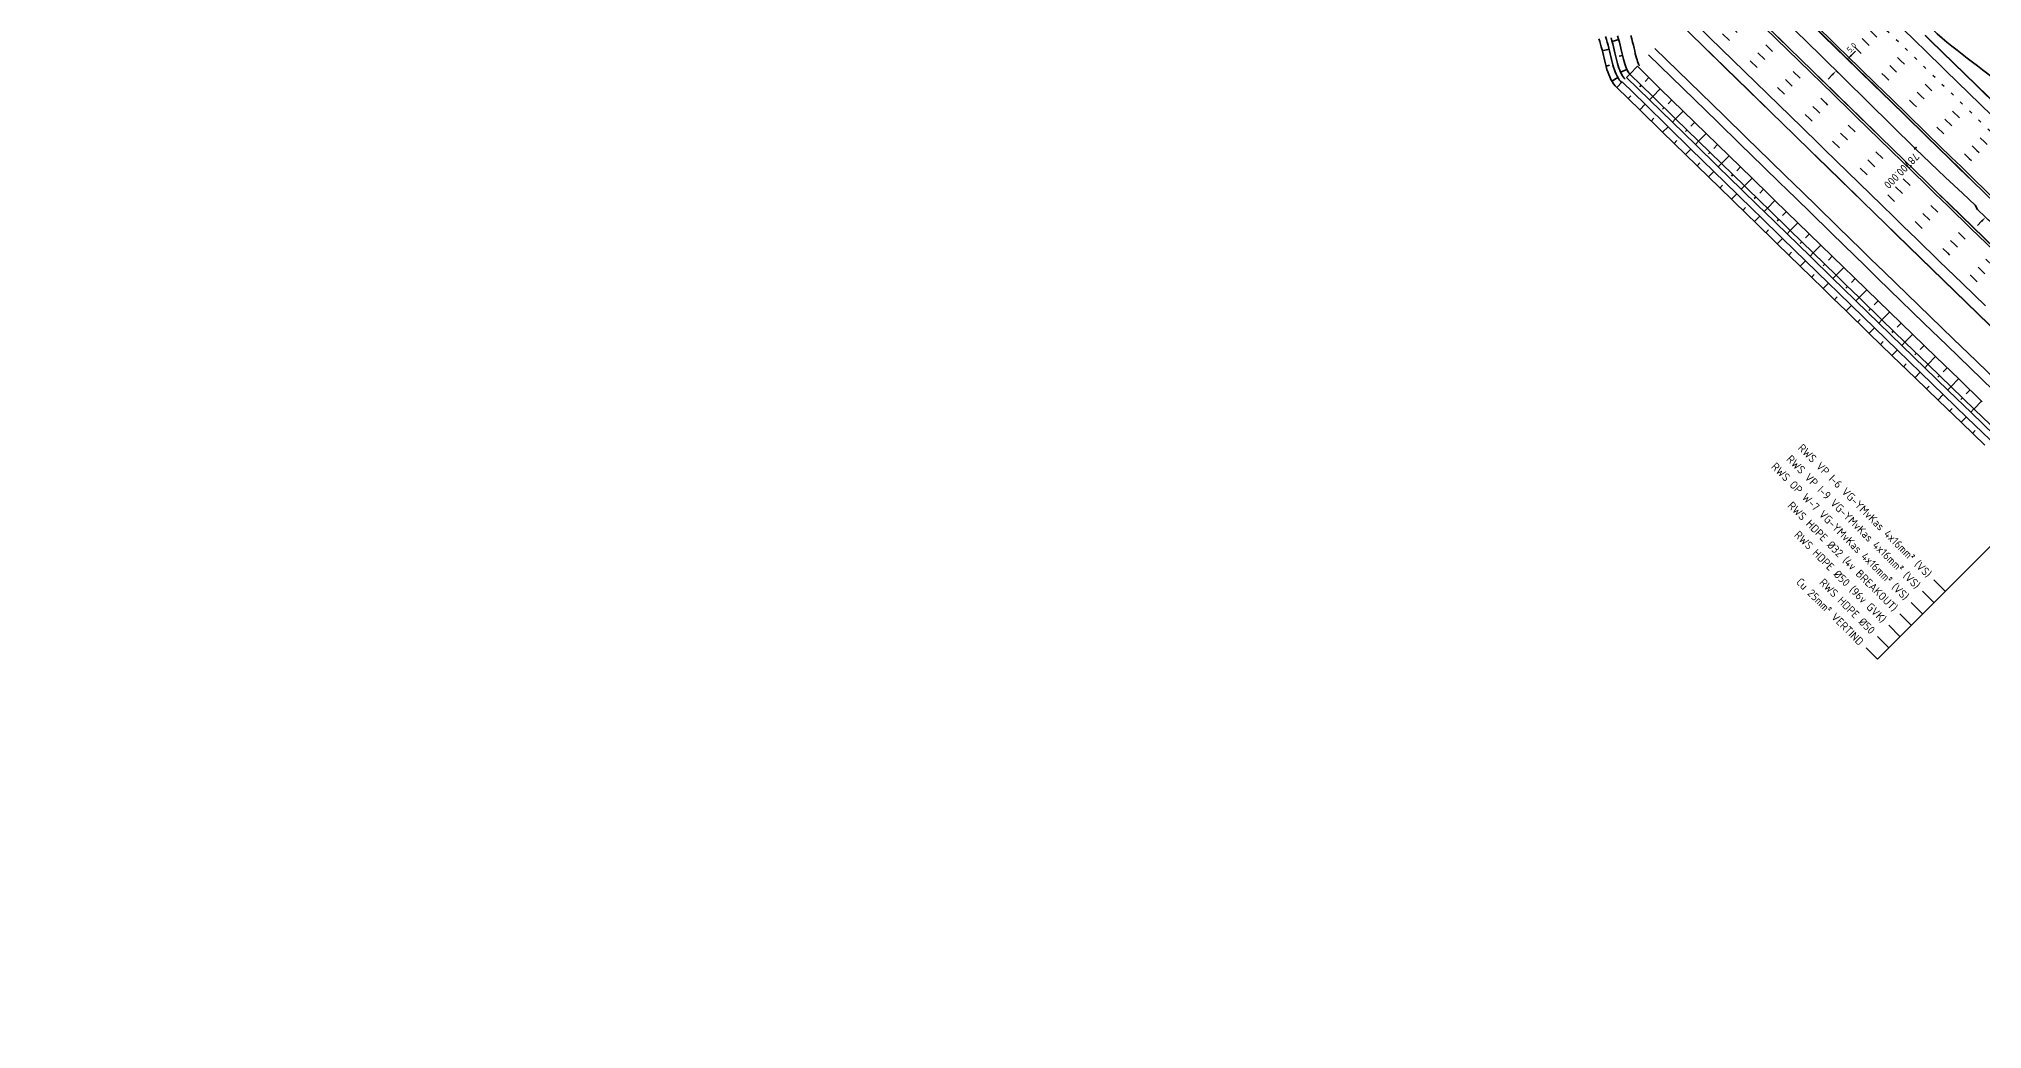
# Model space of a CAD drawing. Header units: metres. Extents: x 134219 to 139178, y 438661 to 444352.
# Drawn here: x 137354 to 137961, y 439542 to 439851 of the extents above; entities that cross this region are included whole.
import ezdxf
from ezdxf.enums import TextEntityAlignment as Align

# ---------------------------------------------------------------- set-up
doc = ezdxf.new("R2010")
doc.units = ezdxf.units.M
doc.linetypes.add('13strp', pattern=[4, 1, -3])
doc.linetypes.add('39strp', pattern=[12, 3, -9])
doc.layers.get('DEFPOINTS').update_dxf_attribs({"color": 193})
for name, color, linetype, lineweight in [('N-WE-KL-ET_LS_OV_KABEL-G', 10, 'KL-LS-OV-N', 35), ('N-WE-KL-ET_LS_OV_KABEL-M', 7, 'Continuous', 18), ('N-WE-KL-ET_LS_OV_KABEL-T25', 7, 'Continuous', 25), ('Utd-ondergr-nw', 8, '13strp', 35), ('X-XX-AL-AANPIJLING-S', 7, 'Continuous', 25)]:
    doc.layers.add(name, color=color, linetype=linetype, lineweight=lineweight)
doc.layers.add('Utd-weg-nw', color=8, linetype='Continuous')
doc.styles.add('alm a2ee v011$0$rtw_iso', font='NLCS-ISO.ttf')
doc.styles.add('NLCS-ISO', font='NLCS-ISO.ttf')
doc.styles.add('NLCS_18', font='NLCS-ISO.ttf', dxfattribs={"height": 1.8})
doc.linetypes.add('KL-LS-OV-N', pattern='A,4,-1,[103,NLCS.SHX,S=0.75,R=0,X=0,Y=0],-1,4,-1.5,["0V",Standard,S=1,R=0,X=0,Y=-0.5],-3', length=14.5)
doc.dimstyles.new('NLCS_t18_pijl_Dimension_l3_h1', dxfattribs={"dimtxt": 1.8, "dimasz": 1.8, "dimexe": 2, "dimexo": 2, "dimgap": 0.7, "dimtad": 1, "dimdec": 1, "dimzin": 0, "dimdsep": 46, "dimtxsty": 'NLCS_18', "dimcen": 2.5, "dimdle": 2, "dimclrd": 256, "dimclre": 256, "dimclrt": 256, "dimadec": 1, "dimazin": 0, "dimtfac": 1, "dimtdec": 1, "dimtofl": 0, "dimtmove": 1, "dimatfit": 0, "dimfxl": 0, "dimtolj": 1, "dimtzin": 0, "dimlwd": 18, "dimlwe": 18, "dimarcsym": 0})

# ---------------------------------------------------------------- blocks, each defined once
blk = doc.blocks.new('*D496')
at = {"layer": 'DEFPOINTS', "color": 0, "transparency": 16777216}
for p in [(137918.66, 439844.87), (137915.17, 439841.29), (137915.17, 439841.29)]:
    blk.add_point(p, dxfattribs=at)
at = {"layer": 'N-WE-KL-ET_LS_OV_KABEL-M', "lineweight": 18, "transparency": 16777216}
for p, q in [((137918.66, 439844.87), (137917.22, 439846.26)), ((137915.17, 439841.29), (137916.61, 439839.9))]:
    blk.add_line(p, q, dxfattribs=at)
at = {"layer": 'N-WE-KL-ET_LS_OV_KABEL-M', "linetype": 'Continuous', "lineweight": 18, "transparency": 16777216}
for p, q in [((137919.91, 439846.16), (137921.17, 439847.44)), ((137913.92, 439840.01), (137912.66, 439838.72))]:
    blk.add_line(p, q, dxfattribs=at)
at = {"layer": 'N-WE-KL-ET_LS_OV_KABEL-M', "transparency": 16777216}
for points in [[(137919.7, 439846.37), (137920.13, 439845.95), (137918.66, 439844.87)], [(137913.7, 439840.21), (137914.13, 439839.8), (137915.17, 439841.29)]]:
    blk.add_solid(points, dxfattribs=at)
at = {"layer": 'N-WE-KL-ET_LS_OV_KABEL-M', "transparency": 16777216, "insert": (137919.99, 439848.53), "char_height": 1.8, "attachment_point": 5, "rotation": 45.73736, "style": 'NLCS_18'}
blk.add_mtext('\\A1;5.0', dxfattribs=at)
blk = doc.blocks.new('*D497')
at = {"layer": 'DEFPOINTS', "color": 0, "transparency": 16777216}
for p in [(137965.45, 439799.28), (137961.83, 439795.56), (137961.83, 439795.56)]:
    blk.add_point(p, dxfattribs=at)
at = {"layer": 'N-WE-KL-ET_LS_OV_KABEL-M', "linetype": 'Continuous', "lineweight": 18, "transparency": 16777216}
for p, q in [((137966.71, 439800.57), (137967.96, 439801.86)), ((137960.58, 439794.28), (137959.32, 439792.99))]:
    blk.add_line(p, q, dxfattribs=at)
at = {"layer": 'N-WE-KL-ET_LS_OV_KABEL-M', "lineweight": 18, "transparency": 16777216}
for p, q in [((137965.45, 439799.28), (137966.88, 439797.88)), ((137961.83, 439795.56), (137963.26, 439794.17))]:
    blk.add_line(p, q, dxfattribs=at)
at = {"layer": 'N-WE-KL-ET_LS_OV_KABEL-M', "transparency": 16777216}
for points in [[(137966.49, 439800.78), (137966.92, 439800.36), (137965.45, 439799.28)], [(137960.36, 439794.49), (137960.79, 439794.07), (137961.83, 439795.56)]]:
    blk.add_solid(points, dxfattribs=at)
at = {"layer": 'N-WE-KL-ET_LS_OV_KABEL-M', "transparency": 16777216, "insert": (137966.83, 439802.98), "char_height": 1.8, "attachment_point": 5, "rotation": 45.73736, "style": 'NLCS_18'}
blk.add_mtext('\\A1;5.2', dxfattribs=at)

msp = doc.modelspace()

# ---------------------------------------------------------------- linework, layer by layer
at = {"layer": 'N-WE-KL-ET_LS_OV_KABEL-G', "elevation": 0.58, "flags": 128}
msp.add_lwpolyline([(137777.45, 439975.72), (137781.94, 439971.22), (137815.54, 439938.78), (137858.64, 439896.54), (137910.22, 439846.16), (137939.96, 439816.95), (137949.15, 439808.11), (137954.69, 439802.95), (137958.56, 439799.29), (137959.31, 439797.98), (138000, 439759.02), (138001.68, 439757.82), (138004.72, 439754.97), (138006.3, 439753.15), (138026.58, 439733.76), (138042.76, 439718.19)], dxfattribs=at)
at = {"layer": 'Utd-ondergr-nw', "color": 7, "linetype": 'Continuous'}
msp.add_line((137940.2, 439817.48), (137939.5, 439816.76), dxfattribs=at)
at = {"layer": 'Utd-ondergr-nw', "linetype": 'Continuous', "flags": 128}
for points in [[(137878.96, 439869.27), (137886.12, 439862.29), (137893.28, 439855.31), (137900.45, 439848.33), (137907.61, 439841.35), (137914.77, 439834.37), (137920.21, 439829.06), (137921.93, 439827.39), (137929.09, 439820.41), (137936.25, 439813.43), (137943.42, 439806.45), (137946.47, 439803.47), (137950.58, 439799.47), (137957.75, 439792.5), (137964.93, 439785.53)], [(137879.01, 439869.32), (137886.17, 439862.34), (137893.33, 439855.36), (137900.5, 439848.38), (137907.66, 439841.4), (137914.82, 439834.42), (137920.26, 439829.11), (137921.98, 439827.44), (137929.14, 439820.46), (137936.3, 439813.48), (137943.46, 439806.5), (137946.52, 439803.52), (137950.63, 439799.52), (137957.8, 439792.55), (137964.98, 439785.58)], [(137841.02, 439851.27), (137841.29, 439850.45), (137841.54, 439849.6), (137841.77, 439848.74), (137841.99, 439847.87), (137842.21, 439846.98), (137842.42, 439846.1), (137842.63, 439845.21), (137842.84, 439844.33), (137843.06, 439843.45), (137843.29, 439842.59), (137843.54, 439841.74), (137843.81, 439840.92), (137844.11, 439840.12), (137844.43, 439839.35), (137844.79, 439838.61), (137845.18, 439837.91), (137845.61, 439837.25), (137846.09, 439836.64), (137846.61, 439836.07)], [(137843.07, 439851.99), (137843.37, 439851.1), (137843.63, 439850.2), (137843.88, 439849.29), (137844.11, 439848.39), (137844.32, 439847.49), (137844.53, 439846.6), (137844.74, 439845.71), (137844.95, 439844.85), (137845.16, 439844), (137845.39, 439843.18), (137845.62, 439842.39), (137845.87, 439841.63), (137846.13, 439840.91), (137846.41, 439840.24), (137846.72, 439839.61), (137847.04, 439839.04), (137847.38, 439838.51), (137847.74, 439838.05), (137848.13, 439837.63)], [(137844.8, 439851.54), (137845.08, 439850.61), (137845.33, 439849.67), (137845.56, 439848.75), (137845.78, 439847.84), (137845.99, 439846.94), (137846.2, 439846.06), (137846.41, 439845.21), (137846.62, 439844.38), (137846.83, 439843.59), (137847.05, 439842.83), (137847.29, 439842.12), (137847.53, 439841.46), (137847.78, 439840.85), (137848.05, 439840.3), (137848.32, 439839.81), (137848.6, 439839.39), (137848.88, 439839.02), (137849.19, 439838.7)], [(137845.12, 439850.43), (137847.22, 439851.01)], [(137846.87, 439852.19), (137847.17, 439851.2), (137847.43, 439850.22), (137847.67, 439849.27), (137847.9, 439848.34), (137848.11, 439847.44), (137848.32, 439846.57), (137848.52, 439845.73), (137848.72, 439844.93), (137848.92, 439844.18), (137849.13, 439843.48), (137849.34, 439842.84), (137849.55, 439842.26), (137849.77, 439841.75), (137849.98, 439841.31), (137850.18, 439840.94), (137850.37, 439840.65), (137850.54, 439840.43), (137850.71, 439840.25)], [(137851.02, 439852.29), (137851.3, 439851.24), (137851.56, 439850.23), (137851.79, 439849.27), (137852, 439848.36), (137852.21, 439847.5), (137852.4, 439846.69), (137852.59, 439845.95), (137852.77, 439845.27), (137852.95, 439844.67), (137853.12, 439844.15), (137853.28, 439843.72), (137853.41, 439843.39), (137853.53, 439843.15), (137853.6, 439843.02), (137853.62, 439842.98), (137853.58, 439843.03), (137853.51, 439843.1)], [(137866.18, 439856.15), (137873.34, 439849.17), (137880.5, 439842.19), (137887.66, 439835.21), (137894.82, 439828.23), (137901.98, 439821.25), (137907.43, 439815.94), (137909.14, 439814.27), (137916.31, 439807.29), (137923.47, 439800.31), (137930.63, 439793.33), (137933.69, 439790.35), (137937.8, 439786.34), (137944.99, 439779.36), (137952.18, 439772.37), (137959.38, 439765.4), (137966.59, 439758.43)], [(137866.22, 439856.2), (137873.39, 439849.22), (137880.55, 439842.24), (137887.71, 439835.26), (137894.87, 439828.28), (137902.03, 439821.3), (137907.47, 439815.99), (137909.19, 439814.32), (137916.35, 439807.34), (137923.52, 439800.36), (137930.68, 439793.38), (137933.74, 439790.4), (137937.85, 439786.39), (137945.04, 439779.41), (137952.23, 439772.42), (137959.43, 439765.45), (137966.63, 439758.48)], [(137907.59, 439855.65), (137914.75, 439848.67), (137921.91, 439841.7), (137927.35, 439836.39), (137929.07, 439834.72), (137936.23, 439827.74), (137943.39, 439820.76), (137950.56, 439813.78), (137953.61, 439810.8), (137957.72, 439806.8), (137964.88, 439799.83)], [(137907.64, 439855.7), (137914.8, 439848.72), (137921.96, 439841.75), (137927.4, 439836.44), (137929.12, 439834.77), (137936.28, 439827.79), (137943.44, 439820.81), (137950.6, 439813.83), (137953.66, 439810.85), (137957.76, 439806.85), (137964.93, 439799.88)], [(137942.9, 439852.34), (137944.61, 439850.66), (137951.78, 439843.68), (137958.94, 439836.71), (137966.1, 439829.73)], [(137942.94, 439852.39), (137944.66, 439850.71), (137951.82, 439843.74), (137958.99, 439836.76), (137966.15, 439829.78)], [(137944.99, 439854.49), (137945.86, 439853.66), (137946.74, 439852.84), (137948.24, 439851.51), (137949.76, 439850.22), (137951.32, 439848.95), (137952.9, 439847.7), (137954.49, 439846.47), (137956.09, 439845.24), (137957.69, 439844.03), (137959.3, 439842.81), (137960.9, 439841.58), (137962.49, 439840.35), (137964.06, 439839.1), (137965.61, 439837.82), (137967.13, 439836.52), (137968.62, 439835.18), (137970.08, 439833.81)], [(137844.18, 439848.08), (137842.07, 439847.57)], [(137847.38, 439845.83), (137848.43, 439846.08)], [(137856.54, 439846.26), (137863.7, 439839.28), (137870.86, 439832.3), (137878.02, 439825.32), (137885.19, 439818.34), (137892.35, 439811.36), (137897.79, 439806.06), (137899.51, 439804.38), (137906.67, 439797.4), (137913.83, 439790.42), (137920.99, 439783.44), (137924.05, 439780.46), (137928.17, 439776.45), (137935.37, 439769.45), (137942.57, 439762.46), (137949.78, 439755.48), (137957, 439748.5), (137964.22, 439741.53)], [(137858.51, 439848.28), (137865.67, 439841.3), (137872.84, 439834.32), (137880, 439827.34), (137887.16, 439820.37), (137894.32, 439813.39), (137899.76, 439808.08), (137901.48, 439806.41), (137908.64, 439799.43), (137915.8, 439792.45), (137922.97, 439785.47), (137926.02, 439782.49), (137930.14, 439778.48), (137937.34, 439771.48), (137944.54, 439764.49), (137951.74, 439757.51), (137958.96, 439750.54), (137966.18, 439743.57)], [(137844.31, 439843.01), (137843.26, 439842.71)], [(137846.96, 439839.17), (137845.09, 439838.07)], [(137847.81, 439840.81), (137849.79, 439841.71)], [(137849.68, 439839.22), (137850.68, 439840.24)], [(137849.68, 439839.22), (137856.84, 439832.24), (137864.01, 439825.27), (137871.17, 439818.29), (137878.33, 439811.31), (137885.49, 439804.33), (137890.93, 439799.02), (137892.65, 439797.35), (137899.81, 439790.37), (137906.97, 439783.39), (137914.14, 439776.41), (137917.19, 439773.43), (137921.32, 439769.41), (137928.52, 439762.41), (137935.73, 439755.41), (137942.95, 439748.42), (137950.17, 439741.44), (137957.4, 439734.46), (137964.64, 439727.49)], [(137850.68, 439840.24), (137853.05, 439842.68)], [(137850.68, 439840.24), (137857.84, 439833.26), (137865, 439826.29), (137872.16, 439819.31), (137879.32, 439812.33), (137886.48, 439805.35), (137891.93, 439800.04), (137893.65, 439798.37), (137900.81, 439791.39), (137907.97, 439784.41), (137915.13, 439777.43), (137918.19, 439774.45), (137922.31, 439770.43), (137929.51, 439763.43), (137936.72, 439756.43), (137943.94, 439749.44), (137951.16, 439742.46), (137958.39, 439735.49), (137965.63, 439728.52)], [(137853.05, 439842.68), (137860.21, 439835.7), (137867.37, 439828.72), (137874.53, 439821.74), (137881.7, 439814.76), (137888.86, 439807.78), (137894.3, 439802.48), (137896.02, 439800.8), (137903.18, 439793.82), (137910.34, 439786.84), (137917.5, 439779.86), (137920.56, 439776.88), (137924.68, 439772.87), (137931.88, 439765.87), (137939.09, 439758.87), (137946.3, 439751.89), (137953.52, 439744.91), (137960.75, 439737.93)], [(137855.44, 439837.97), (137856.63, 439839.19)], [(137848.29, 439837.79), (137846.61, 439836.07)], [(137846.61, 439836.07), (137853.77, 439829.09), (137860.94, 439822.11), (137868.1, 439815.13), (137875.26, 439808.16), (137882.42, 439801.18), (137887.86, 439795.87), (137889.58, 439794.2), (137896.74, 439787.22), (137903.9, 439780.24), (137911.07, 439773.26), (137914.12, 439770.28), (137918.25, 439766.26), (137925.46, 439759.25), (137932.67, 439752.25), (137939.89, 439745.26), (137947.11, 439738.27), (137954.35, 439731.29), (137961.59, 439724.32)], [(137848.29, 439837.79), (137855.45, 439830.81), (137862.61, 439823.83), (137869.77, 439816.85), (137876.93, 439809.87), (137884.09, 439802.89), (137889.54, 439797.59), (137891.26, 439795.91), (137898.42, 439788.94), (137905.58, 439781.96), (137912.74, 439774.98), (137915.8, 439772), (137919.92, 439767.98), (137927.13, 439760.97), (137934.34, 439753.97), (137941.56, 439746.98), (137948.78, 439740), (137956.01, 439733.02), (137963.25, 439726.05)], [(137851.03, 439833.44), (137850.19, 439832.58)], [(137853.76, 439836.24), (137854.26, 439836.75)], [(137856.84, 439832.24), (137857.84, 439833.26)], [(137857.84, 439833.26), (137860.21, 439835.7)], [(137862.61, 439830.99), (137863.79, 439832.21)], [(137855.45, 439830.81), (137853.77, 439829.09)], [(137858.19, 439826.46), (137857.35, 439825.6)], [(137860.92, 439829.26), (137861.42, 439829.78)], [(137864.01, 439825.27), (137865, 439826.29)], [(137865, 439826.29), (137867.37, 439828.72)], [(137862.61, 439823.83), (137860.94, 439822.11)], [(137868.08, 439822.29), (137868.58, 439822.8)], [(137869.77, 439824.01), (137870.95, 439825.23)], [(137872.16, 439819.31), (137874.53, 439821.74)], [(137865.35, 439819.48), (137864.52, 439818.62)], [(137869.77, 439816.85), (137868.1, 439815.13)], [(137871.17, 439818.29), (137872.16, 439819.31)], [(137875.25, 439815.31), (137875.74, 439815.82)], [(137876.93, 439817.03), (137878.12, 439818.25)], [(137879.32, 439812.33), (137881.7, 439814.76)], [(137872.51, 439812.5), (137871.68, 439811.64)], [(137876.93, 439809.87), (137875.26, 439808.16)], [(137878.33, 439811.31), (137879.32, 439812.33)], [(137882.41, 439808.33), (137882.9, 439808.84)], [(137884.09, 439810.05), (137885.28, 439811.27)], [(137879.68, 439805.52), (137878.84, 439804.67)], [(137884.09, 439802.89), (137882.42, 439801.18)], [(137885.49, 439804.33), (137886.48, 439805.35)], [(137886.48, 439805.35), (137888.86, 439807.78)], [(137889.57, 439801.35), (137890.07, 439801.86)], [(137891.25, 439803.07), (137892.44, 439804.29)], [(137886.84, 439798.55), (137886, 439797.69)], [(137891.26, 439795.91), (137889.58, 439794.2)], [(137892.65, 439797.35), (137893.65, 439798.37)], [(137893.65, 439798.37), (137896.02, 439800.8)], [(137898.41, 439796.1), (137899.6, 439797.31)], [(137894, 439791.57), (137893.16, 439790.71)], [(137896.73, 439794.37), (137897.23, 439794.88)], [(137899.81, 439790.37), (137900.81, 439791.39)], [(137900.81, 439791.39), (137903.18, 439793.82)], [(137905.58, 439789.12), (137906.76, 439790.33)], [(137898.42, 439788.94), (137896.74, 439787.22)], [(137901.16, 439784.59), (137900.32, 439783.73)], [(137903.89, 439787.39), (137904.39, 439787.9)], [(137906.97, 439783.39), (137907.97, 439784.41)], [(137907.97, 439784.41), (137910.34, 439786.84)], [(137905.58, 439781.96), (137903.9, 439780.24)], [(137908.32, 439777.61), (137907.48, 439776.75)], [(137911.05, 439780.41), (137911.55, 439780.92)], [(137912.74, 439782.14), (137913.92, 439783.35)], [(137915.13, 439777.43), (137917.5, 439779.86)], [(137912.74, 439774.98), (137911.07, 439773.26)], [(137914.14, 439776.41), (137915.13, 439777.43)], [(137918.21, 439773.43), (137918.71, 439773.94)], [(137919.9, 439775.16), (137921.08, 439776.37)], [(137922.29, 439770.45), (137924.67, 439772.89)], [(137915.48, 439770.63), (137914.65, 439769.77)], [(137919.9, 439768), (137918.23, 439766.28)], [(137921.3, 439769.43), (137922.29, 439770.45)], [(137925.38, 439766.46), (137925.88, 439766.97)], [(137927.06, 439768.18), (137928.25, 439769.4)], [(137929.46, 439763.48), (137931.83, 439765.92)], [(137922.65, 439763.65), (137921.81, 439762.79)], [(137927.07, 439761.03), (137925.4, 439759.31)], [(137928.47, 439762.46), (137929.46, 439763.48)], [(137932.55, 439759.49), (137933.05, 439760)], [(137934.23, 439761.22), (137935.42, 439762.44)], [(137929.82, 439756.69), (137928.98, 439755.83)], [(137934.24, 439754.07), (137932.57, 439752.34)], [(137935.64, 439755.49), (137936.64, 439756.52)], [(137936.64, 439756.51), (137939.01, 439758.96)], [(137941.41, 439754.26), (137942.6, 439755.48)], [(137937, 439749.73), (137936.16, 439748.86)], [(137939.73, 439752.53), (137940.23, 439753.04)], [(137942.83, 439748.54), (137943.82, 439749.56)], [(137943.82, 439749.56), (137946.19, 439752)], [(137948.6, 439747.3), (137949.78, 439748.53)], [(137941.42, 439747.11), (137939.76, 439745.39)], [(137944.18, 439742.77), (137943.35, 439741.91)], [(137946.92, 439745.57), (137947.41, 439746.09)], [(137950.02, 439741.59), (137951.01, 439742.61)], [(137951.01, 439742.61), (137953.37, 439745.05)], [(137955.79, 439740.36), (137956.97, 439741.58)], [(137948.61, 439740.16), (137946.95, 439738.43)], [(137951.38, 439735.83), (137950.54, 439734.96)], [(137954.11, 439738.63), (137954.6, 439739.14)], [(137957.21, 439734.64), (137958.2, 439735.67)], [(137958.21, 439735.66), (137960.57, 439738.11)], [(137955.81, 439733.22), (137954.14, 439731.49)], [(137958.58, 439728.89), (137957.74, 439728.02)]]:
    msp.add_lwpolyline(points, dxfattribs=at)
at = {"layer": 'Utd-weg-nw', "linetype": '39strp', "flags": 128}
for points in [[(137356.11, 440404.11), (137361.65, 440398.71), (137368.81, 440391.73), (137375.97, 440384.75), (137383.13, 440377.77), (137390.29, 440370.79), (137397.45, 440363.81), (137404.61, 440356.83), (137411.78, 440349.85), (137418.94, 440342.87), (137426.1, 440335.9), (137433.26, 440328.92), (137440.42, 440321.94), (137447.58, 440314.96), (137454.74, 440307.98), (137461.91, 440301), (137469.07, 440294.02), (137476.23, 440287.04), (137483.39, 440280.06), (137490.55, 440273.08), (137497.71, 440266.1), (137504.87, 440259.12), (137512.04, 440252.14), (137519.2, 440245.16), (137526.36, 440238.18), (137533.52, 440231.2), (137540.68, 440224.22), (137547.84, 440217.24), (137555.01, 440210.26), (137562.17, 440203.29), (137566.39, 440199.17), (137569.33, 440196.31), (137576.49, 440189.33), (137583.65, 440182.35), (137590.81, 440175.37), (137597.97, 440168.39), (137605.14, 440161.41), (137612.3, 440154.43), (137619.46, 440147.45), (137626.62, 440140.47), (137633.78, 440133.49), (137640.94, 440126.51), (137648.1, 440119.53), (137655.27, 440112.55), (137662.43, 440105.57), (137669.59, 440098.59), (137676.75, 440091.61), (137683.91, 440084.63), (137691.07, 440077.65), (137698.23, 440070.67), (137705.4, 440063.7), (137712.56, 440056.72), (137713.13, 440056.16), (137719.72, 440049.74), (137726.88, 440042.76), (137734.04, 440035.78), (137741.2, 440028.8), (137748.37, 440021.82), (137755.53, 440014.84), (137762.69, 440007.86), (137769.85, 440000.88), (137777.01, 439993.9), (137784.17, 439986.92), (137791.33, 439979.94), (137798.5, 439972.96), (137805.66, 439965.98), (137812.82, 439959), (137819.98, 439952.02), (137827.14, 439945.04), (137834.3, 439938.06), (137841.46, 439931.09), (137848.63, 439924.11), (137855.79, 439917.13), (137862.95, 439910.15), (137870.11, 439903.17), (137877.27, 439896.19), (137884.43, 439889.21), (137891.59, 439882.23), (137898.76, 439875.25), (137905.92, 439868.27), (137913.08, 439861.29), (137920.24, 439854.31), (137927.4, 439847.33), (137932.84, 439842.03), (137934.56, 439840.35), (137941.73, 439833.37), (137948.89, 439826.39), (137956.05, 439819.41), (137959.11, 439816.43), (137963.21, 439812.44), (137970.37, 439805.48), (137977.53, 439798.52), (137984.71, 439791.57), (137991.89, 439784.63), (137999.07, 439777.7), (138006.27, 439770.77), (138013.47, 439763.85), (138017.81, 439759.69), (138020.68, 439756.93), (138027.9, 439750.01), (138035.12, 439743.09), (138042.34, 439736.17), (138049.55, 439729.25), (138056.77, 439722.33), (138063.99, 439715.41), (138070.94, 439708.75)], [(137358.55, 440406.61), (137364.09, 440401.22), (137371.25, 440394.24), (137378.41, 440387.26), (137385.57, 440380.28), (137392.73, 440373.3), (137399.9, 440366.32), (137407.06, 440359.34), (137414.22, 440352.36), (137421.38, 440345.38), (137428.54, 440338.4), (137435.7, 440331.42), (137442.86, 440324.44), (137450.03, 440317.46), (137457.19, 440310.48), (137464.35, 440303.5), (137471.51, 440296.52), (137478.67, 440289.55), (137485.83, 440282.57), (137492.99, 440275.59), (137500.16, 440268.61), (137507.32, 440261.63), (137514.48, 440254.65), (137521.64, 440247.67), (137528.8, 440240.69), (137535.96, 440233.71), (137543.13, 440226.73), (137550.29, 440219.75), (137557.45, 440212.77), (137564.61, 440205.79), (137568.83, 440201.67), (137571.77, 440198.81), (137578.93, 440191.83), (137586.09, 440184.85), (137593.26, 440177.87), (137600.42, 440170.89), (137607.58, 440163.91), (137614.74, 440156.94), (137621.9, 440149.96), (137629.06, 440142.98), (137636.22, 440136), (137643.39, 440129.02), (137650.55, 440122.04), (137657.71, 440115.06), (137664.87, 440108.08), (137672.03, 440101.1), (137679.19, 440094.12), (137686.35, 440087.14), (137693.52, 440080.16), (137700.68, 440073.18), (137707.84, 440066.2), (137715, 440059.22), (137715.57, 440058.66), (137722.16, 440052.24), (137729.32, 440045.26), (137736.49, 440038.28), (137743.65, 440031.3), (137750.81, 440024.32), (137757.97, 440017.35), (137765.13, 440010.37), (137772.29, 440003.39), (137779.45, 439996.41), (137786.62, 439989.43), (137793.78, 439982.45), (137800.94, 439975.47), (137808.1, 439968.49), (137815.26, 439961.51), (137822.42, 439954.53), (137829.58, 439947.55), (137836.75, 439940.57), (137843.91, 439933.59), (137851.07, 439926.61), (137858.23, 439919.63), (137865.39, 439912.65), (137872.55, 439905.67), (137879.71, 439898.69), (137886.88, 439891.71), (137894.04, 439884.74), (137901.2, 439877.76), (137908.36, 439870.78), (137915.52, 439863.8), (137922.68, 439856.82), (137929.85, 439849.84), (137935.29, 439844.53), (137937.01, 439842.86), (137944.17, 439835.88), (137951.33, 439828.9), (137958.49, 439821.92), (137961.55, 439818.94), (137965.65, 439814.95), (137972.8, 439807.99), (137979.97, 439801.03), (137987.14, 439794.09), (137994.32, 439787.15), (138001.5, 439780.22), (138008.69, 439773.29), (138015.89, 439766.38), (138020.23, 439762.21), (138023.1, 439759.46), (138030.32, 439752.54), (138037.54, 439745.62), (138044.76, 439738.7), (138051.98, 439731.78), (138059.19, 439724.86), (138066.41, 439717.94), (138073.36, 439711.28)], [(137353.67, 440401.6), (137359.2, 440396.2), (137366.36, 440389.22), (137373.53, 440382.25), (137380.69, 440375.27), (137387.85, 440368.29), (137395.01, 440361.31), (137402.17, 440354.33), (137409.33, 440347.35), (137416.49, 440340.37), (137423.66, 440333.39), (137430.82, 440326.41), (137437.98, 440319.43), (137445.14, 440312.45), (137452.3, 440305.47), (137459.46, 440298.49), (137466.62, 440291.51), (137473.79, 440284.53), (137480.95, 440277.55), (137488.11, 440270.57), (137495.27, 440263.59), (137502.43, 440256.61), (137509.59, 440249.63), (137516.76, 440242.66), (137523.92, 440235.68), (137531.08, 440228.7), (137538.24, 440221.72), (137545.4, 440214.74), (137552.56, 440207.76), (137559.72, 440200.78), (137563.95, 440196.66), (137566.89, 440193.8), (137574.05, 440186.82), (137581.21, 440179.84), (137588.37, 440172.86), (137595.53, 440165.88), (137602.69, 440158.9), (137609.85, 440151.92), (137617.02, 440144.94), (137624.18, 440137.96), (137631.34, 440130.98), (137638.5, 440124), (137645.66, 440117.02), (137652.82, 440110.05), (137659.98, 440103.07), (137667.15, 440096.09), (137674.31, 440089.11), (137681.47, 440082.13), (137688.63, 440075.15), (137695.79, 440068.17), (137702.95, 440061.19), (137710.12, 440054.21), (137710.69, 440053.65), (137717.28, 440047.23), (137724.44, 440040.25), (137731.6, 440033.27), (137738.76, 440026.29), (137745.92, 440019.31), (137753.08, 440012.33), (137760.25, 440005.35), (137767.41, 439998.37), (137774.57, 439991.39), (137781.73, 439984.41), (137788.89, 439977.44), (137796.05, 439970.46), (137803.21, 439963.48), (137810.38, 439956.5), (137817.54, 439949.52), (137824.7, 439942.54), (137831.86, 439935.56), (137839.02, 439928.58), (137846.18, 439921.6), (137853.34, 439914.62), (137860.51, 439907.64), (137867.67, 439900.66), (137874.83, 439893.68), (137881.99, 439886.7), (137889.15, 439879.72), (137896.31, 439872.74), (137903.47, 439865.76), (137910.64, 439858.78), (137917.8, 439851.8), (137924.96, 439844.82), (137930.4, 439839.52), (137932.12, 439837.85), (137939.28, 439830.87), (137946.44, 439823.89), (137953.61, 439816.91), (137956.66, 439813.93), (137960.76, 439809.93), (137967.93, 439802.97), (137975.1, 439796.01), (137982.27, 439789.06), (137989.45, 439782.11), (137996.64, 439775.18), (138003.84, 439768.25), (138011.05, 439761.33), (138015.39, 439757.16), (138018.26, 439754.41), (138025.48, 439747.49), (138032.69, 439740.57), (138039.91, 439733.65), (138047.13, 439726.73), (138054.35, 439719.81), (138061.57, 439712.88), (138068.51, 439706.22)], [(137873.52, 439863.68), (137880.68, 439856.7), (137887.84, 439849.72), (137895, 439842.74), (137902.16, 439835.76), (137909.33, 439828.78), (137914.77, 439823.48), (137916.49, 439821.8), (137923.65, 439814.82), (137930.81, 439807.84), (137937.97, 439800.87), (137941.03, 439797.88), (137945.14, 439793.88), (137952.32, 439786.9), (137959.5, 439779.93), (137966.69, 439772.96), (137973.89, 439766), (137981.1, 439759.05), (137988.31, 439752.1), (137995.53, 439745.17), (137999.89, 439740.99), (138002.76, 439738.24), (138009.97, 439731.32), (138017.19, 439724.4), (138024.41, 439717.48), (138031.63, 439710.56), (138038.85, 439703.64), (138046.07, 439696.72), (138053.28, 439689.79), (138060.5, 439682.87), (138067.72, 439675.95), (138074.94, 439669.03), (138082.16, 439662.11), (138089.38, 439655.19), (138096.59, 439648.27), (138103.81, 439641.35), (138111.03, 439634.43), (138118.25, 439627.51), (138125.47, 439620.59), (138132.69, 439613.67), (138139.9, 439606.75), (138147.12, 439599.83), (138154.34, 439592.9), (138161.56, 439585.98), (138168.78, 439579.06), (138176, 439572.14), (138183.21, 439565.22), (138190.43, 439558.3), (138197.65, 439551.38), (138204.87, 439544.46)], [(137875.96, 439866.19), (137883.12, 439859.21), (137890.28, 439852.23), (137897.45, 439845.25), (137904.61, 439838.27), (137911.77, 439831.29), (137917.21, 439825.99), (137918.93, 439824.31), (137926.09, 439817.33), (137933.25, 439810.35), (137940.41, 439803.37), (137943.47, 439800.39), (137947.58, 439796.39), (137954.76, 439789.41), (137961.94, 439782.44), (137969.13, 439775.48), (137976.33, 439768.52), (137983.53, 439761.57), (137990.74, 439754.63), (137997.96, 439747.69), (138002.31, 439743.52), (138005.18, 439740.77), (138012.4, 439733.85), (138019.61, 439726.92), (138026.83, 439720), (138034.05, 439713.08), (138041.27, 439706.16), (138048.49, 439699.24), (138055.71, 439692.32), (138062.92, 439685.4), (138070.14, 439678.48), (138077.36, 439671.56), (138084.58, 439664.64), (138091.8, 439657.72), (138099.02, 439650.8), (138106.23, 439643.88), (138113.45, 439636.96), (138120.67, 439630.03), (138127.89, 439623.11), (138135.11, 439616.19), (138142.33, 439609.27), (138149.54, 439602.35), (138156.76, 439595.43), (138163.98, 439588.51), (138171.2, 439581.59), (138178.42, 439574.67), (138185.64, 439567.75), (138192.85, 439560.83), (138200.07, 439553.91), (138207.29, 439546.99)], [(137871.08, 439861.17), (137878.24, 439854.19), (137885.4, 439847.22), (137892.56, 439840.24), (137899.72, 439833.26), (137906.88, 439826.28), (137912.33, 439820.97), (137914.04, 439819.3), (137921.21, 439812.32), (137928.37, 439805.34), (137935.53, 439798.36), (137938.59, 439795.38), (137942.7, 439791.37), (137949.88, 439784.39), (137957.07, 439777.41), (137964.26, 439770.45), (137971.46, 439763.48), (137978.67, 439756.53), (137985.89, 439749.58), (137993.11, 439742.64), (137997.46, 439738.46), (138000.33, 439735.71), (138007.55, 439728.79), (138014.77, 439721.87), (138021.99, 439714.95), (138029.21, 439708.03), (138036.43, 439701.11), (138043.64, 439694.19), (138050.86, 439687.27), (138058.08, 439680.35), (138065.3, 439673.43), (138072.52, 439666.51), (138079.74, 439659.59), (138086.95, 439652.66), (138094.17, 439645.74), (138101.39, 439638.82), (138108.61, 439631.9), (138115.83, 439624.98), (138123.04, 439618.06), (138130.26, 439611.14), (138137.48, 439604.22), (138144.7, 439597.3), (138151.92, 439590.38), (138159.14, 439583.46), (138166.35, 439576.54), (138173.57, 439569.62), (138180.79, 439562.7), (138188.01, 439555.77), (138195.23, 439548.85), (138202.45, 439541.93)]]:
    msp.add_lwpolyline(points, dxfattribs=at)
at = {"layer": 'Utd-weg-nw', "linetype": '13strp', "flags": 128}
msp.add_lwpolyline([(137825.02, 439957.2), (137832.18, 439950.22), (137839.35, 439943.24), (137846.51, 439936.26), (137853.67, 439929.28), (137860.83, 439922.3), (137867.99, 439915.32), (137875.15, 439908.34), (137882.31, 439901.36), (137889.48, 439894.38), (137896.64, 439887.4), (137903.8, 439880.42), (137910.96, 439873.44), (137918.12, 439866.46), (137925.28, 439859.48), (137932.44, 439852.51), (137937.89, 439847.2), (137939.61, 439845.53), (137946.77, 439838.55), (137953.93, 439831.57), (137961.09, 439824.59), (137964.15, 439821.61), (137968.25, 439817.62), (137975.4, 439810.66), (137982.56, 439803.71), (137989.73, 439796.77), (137996.9, 439789.83), (138004.09, 439782.9), (138011.28, 439775.98), (138018.47, 439769.06), (138022.81, 439764.9), (138025.68, 439762.15), (138032.9, 439755.23), (138040.12, 439748.31), (138047.34, 439741.39), (138054.55, 439734.47), (138061.77, 439727.55), (138068.99, 439720.63), (138075.94, 439713.97)], dxfattribs=at)
at = {"layer": 'Utd-weg-nw', "linetype": 'Continuous', "flags": 128}
for points in [[(137878.47, 439868.77), (137885.63, 439861.79), (137892.8, 439854.81), (137899.96, 439847.83), (137907.12, 439840.85), (137914.28, 439833.87), (137919.72, 439828.56), (137921.44, 439826.89), (137928.6, 439819.91), (137935.77, 439812.93), (137942.93, 439805.95), (137945.98, 439802.97), (137950.09, 439798.97), (137957.26, 439791.99), (137964.45, 439785.02)], [(137868.56, 439858.6), (137875.72, 439851.62), (137882.89, 439844.64), (137890.05, 439837.66), (137897.21, 439830.68), (137904.37, 439823.7), (137909.81, 439818.39), (137911.53, 439816.72), (137918.69, 439809.74), (137925.85, 439802.76), (137933.02, 439795.78), (137936.07, 439792.8), (137940.19, 439788.79), (137947.37, 439781.81), (137954.56, 439774.83), (137961.76, 439767.86)], [(137908.12, 439856.21), (137915.29, 439849.23), (137922.45, 439842.25), (137927.89, 439836.94), (137929.61, 439835.27), (137936.77, 439828.29), (137943.93, 439821.31), (137951.09, 439814.33), (137954.15, 439811.35), (137958.25, 439807.35), (137965.42, 439800.39)], [(137935.11, 439855.24), (137940.56, 439849.94), (137942.28, 439848.27), (137949.44, 439841.29), (137956.6, 439834.31), (137963.76, 439827.33)]]:
    msp.add_lwpolyline(points, dxfattribs=at)
at = {"layer": 'X-XX-AL-AANPIJLING-S'}
for p, q in [((137928.01, 439657.54), (138015.16, 439744.68)), ((137949.23, 439678.75), (137945.69, 439682.29)), ((137942.16, 439671.68), (137938.62, 439675.22)), ((137945.69, 439675.22), (137942.16, 439678.75)), ((137938.62, 439668.14), (137935.08, 439671.68)), ((137931.55, 439661.07), (137928.01, 439664.61)), ((137935.08, 439664.61), (137931.55, 439668.14)), ((137928.01, 439657.54), (137924.48, 439661.07))]:
    msp.add_line(p, q, dxfattribs=at)

# ---------------------------------------------------------------- texts
at = {"layer": 'N-WE-KL-ET_LS_OV_KABEL-T25', "style": 'NLCS-ISO'}
for s, p in [('RWS VP I-6 VG-YMvKas 4x16mm² (VS)', (137944.33, 439683.64)), ('RWS OP W-7 VG-YMvKas 4x16mm² (VS)', (137937.26, 439676.57)), ('RWS VP I-9 VG-YMvKas 4x16mm² (VS)', (137940.8, 439680.11)), ('RWS HDPE Ø32 (4v BREAKOUT)', (137933.73, 439673.04)), ('RWS HDPE Ø50 (96v GVK)', (137930.19, 439669.5)), ('Cu 25mm² VERTIND', (137923.12, 439662.43)), ('RWS HDPE Ø50', (137926.66, 439665.97))]:
    msp.add_text(s, height=2.5, rotation=314.99885, dxfattribs=at).set_placement(p, align=Align.MIDDLE_RIGHT)
at = {"layer": 'Utd-ondergr-nw', "color": 7, "style": 'alm a2ee v011$0$rtw_iso'}
msp.add_text('78700.000', height=2.5, rotation=225.73744, dxfattribs=at).set_placement((137939.6, 439815.97))

# ---------------------------------------------------------------- dimensions: what is measured, and where the dimension line sits
at = {"layer": 'N-WE-KL-ET_LS_OV_KABEL-M'}
for base, p1, p2, picture, middle in [((137915.17, 439841.29), (137918.66, 439844.87), (137915.17, 439841.29), '*D496', (137921.14, 439847.42)), ((137961.83, 439795.56), (137965.45, 439799.28), (137961.83, 439795.56), '*D497', (137967.97, 439801.87))]:
    dim = msp.add_linear_dim(base=base, p1=p1, p2=p2, angle=225.73736, dimstyle='NLCS_t18_pijl_Dimension_l3_h1', dxfattribs=at)
    dim.commit()
    dim.dimension.update_dxf_attribs({"geometry": picture, "text_midpoint": middle, "dimtype": 161})

doc.saveas('drawing.dxf')
